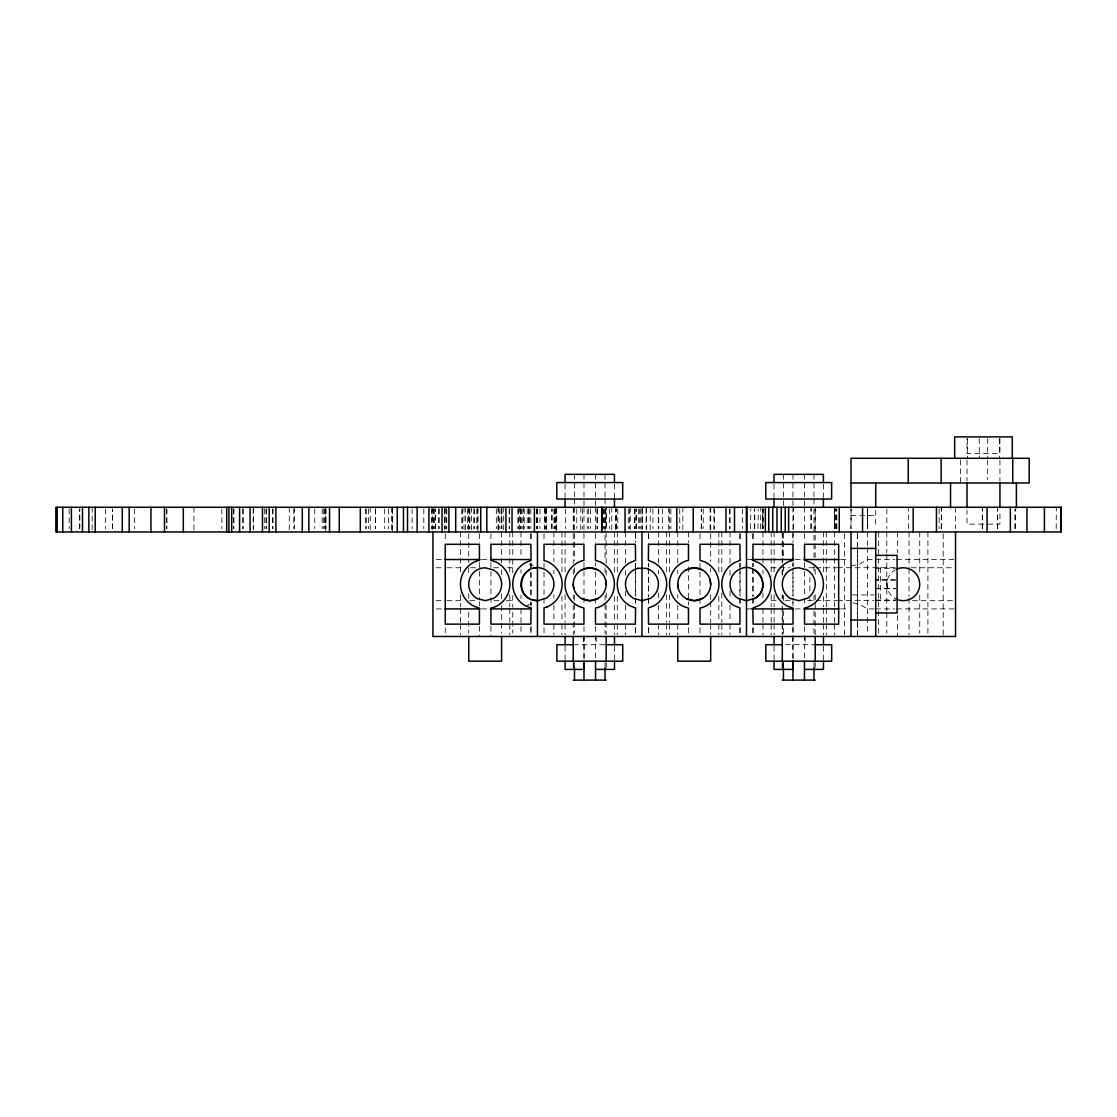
<?xml version="1.0" encoding="UTF-8"?>
<svg xmlns="http://www.w3.org/2000/svg" width="1117" height="1117" viewBox="0 0 1117 1117"><rect width="100%" height="100%" fill="white"/><g stroke="black" fill="none" stroke-linecap="round" stroke-linejoin="round"><path stroke-width="0.75" stroke-dasharray="5 3.75" d="M750.638 528.662L750.792 508.905M754.603 528.662L754.603 508.905M754.757 528.662L754.757 508.905M758.01 528.662L758.178 508.905M760.635 528.662L760.789 507.272M762.283 528.662L762.436 508.905M762.841 528.662L762.841 508.905M793.447 528.662L793.601 507.272M810.984 528.662L810.984 508.905M811.137 528.662L811.137 507.272M815.103 528.662L815.256 507.272M834.441 528.662L834.441 507.272M834.594 507.272L834.594 528.662L834.608 508.905M834.999 528.662L834.999 508.905M835.153 528.662L835.153 508.905M836.647 528.662L836.647 508.905M836.801 528.662L836.801 508.905M850.903 528.662L851.056 507.272M867.364 528.662L867.364 507.272M867.518 507.272L867.518 528.662L867.532 508.905M908.358 528.662L908.512 507.272M941.268 528.662L941.268 507.272M941.422 528.662L941.436 507.272M982.262 528.662L982.262 507.272M982.415 528.662L982.415 507.272M997.593 528.662L997.593 508.905M997.718 528.662L997.718 508.905M1015.018 528.662L1015.018 508.905M1015.199 528.662L1015.199 508.905M1056.179 528.662L1056.333 507.272M526.721 605.609L533.186 602.873M851.014 565.998L859.252 564.308L867.476 559.533L874.066 559.533M851.014 515.495L875.714 515.495M983.477 524.138L967.015 524.138L967.015 510.274M987.735 524.138L999.938 524.138L999.938 510.274M436.328 559.533L443.365 559.533M481.692 559.533L489.037 559.533M746.491 559.533L751.713 559.533M795.276 559.533L802.243 559.533M840.57 559.533L849.269 559.533M875.714 559.533L894.801 559.533M896.532 559.533L953.806 559.533M436.007 567.757L442.178 567.757M446.94 567.757L464.253 567.757M470.411 567.757L476.331 567.757M493.644 567.757L500.598 567.757M507.537 567.757L512.745 567.757M771.177 567.757L778.018 567.757M779.736 567.757L789.984 567.757M809.001 567.757L814.237 567.757M815.982 567.757L836.926 567.757M837.582 567.715L895.457 567.715M911.277 567.757L954.002 567.757M875.714 568.288L895.457 568.288M875.714 588.338L895.457 588.338M875.714 588.436L895.457 588.436M852.662 594.928L874.066 594.956M875.714 600.08L895.457 600.08M436.007 600.681L445.264 600.681M446.968 600.681L464.058 600.681M469.698 600.681L476.666 600.681M493.951 600.681L501.631 600.681M506.406 600.681L512.745 600.681M771.177 600.681L778.13 600.681M785.083 600.681L790.291 600.681M807.605 600.681L814.502 600.681M816.234 600.681L836.94 600.681M837.582 600.639L873.983 600.639M875.714 600.681L895.457 600.639M912.449 600.681L954.002 600.681M436.328 608.905L443.365 608.905M481.692 608.905L489.037 608.905M746.491 608.905L751.713 608.905M795.276 608.905L802.243 608.905M840.57 608.905L849.269 608.905M874.066 608.905L867.476 608.905L859.252 604.143L851.014 602.44M875.714 608.905L894.801 608.905M896.532 608.905L953.806 608.905M573.342 644.718L607.271 644.718M785.474 644.718L816.22 644.718M529.207 564.308L533.186 565.565M887.317 588.226L886.828 583.954A16.462 16.462 0 0 1 895.276 569.838M886.87 582.976L887.107 587.263A16.462 16.462 0 0 0 897.831 599.745M999.938 438.548L999.938 453.362L967.015 453.362L967.015 438.548M999.938 460.022L999.938 480.827M999.38 438.548L999.38 458.291M987.735 438.548L987.637 458.291M987.637 459.939L987.679 479.696M979.218 438.548L979.33 458.291M967.573 438.548L967.573 458.291M967.015 460.022L967.015 480.827M960.48 459.939L960.48 482.991M955.593 507.272L955.593 528.662M943.195 533.703L943.195 636.481M939.132 508.905L939.132 528.662M927.906 531.957L927.906 634.735M919.738 531.957L919.738 574.627M919.738 595.249L919.738 633.046M909.043 531.957L909.043 567.631M909.043 568.539L909.043 596.408M909.043 598.154L909.043 634.735M897.523 531.957L897.523 552.859M897.523 615.579L897.523 636.481M886.87 508.905L886.87 528.662M886.814 531.957L886.814 552.58M886.814 554.297L886.814 610.915M886.814 612.619L886.814 633.074M880.643 567.715L880.643 600.639M878.66 531.957L878.66 634.735M875.714 510.357L875.714 527.699M867.476 531.957L867.476 545.738M867.476 547.47L867.476 633.032M857.605 533.703L857.605 634.735M857.409 533.661L857.409 545.543M857.409 547.246L857.409 621.192M857.409 622.895L857.409 636.481M851.07 508.905L851.07 528.662M844.438 533.703L844.438 634.735M834.553 531.957L834.553 556.35M834.553 558.095L834.553 606.866M834.553 608.611L834.553 622.546M834.553 624.291L834.553 634.735M826.329 531.957L826.329 556.35M826.329 558.095L826.329 606.866M826.329 608.611L826.329 622.546M826.329 624.291L826.329 634.735M823.397 484.22L823.397 497.386M823.383 531.957L823.383 556.35M823.383 558.095L823.383 572.03M823.383 596.408L823.383 606.866M823.383 608.611L823.383 622.546M823.383 624.291L823.383 634.735M823.452 646.352L823.452 659.533M815.173 508.905L815.173 557.383M815.173 569.488L815.173 574.669M815.215 594.677L815.215 634.735M815.215 662.479L815.173 668.008M813.986 474.348L813.986 497.386M813.986 499.034L813.986 505.624M813.986 508.989L813.986 557.383M813.986 566.026L813.986 572.951M813.986 595.417L813.986 602.328M813.986 610.971L813.986 633.437M814.028 662.479L813.986 668.008M809.867 577.28L809.867 592.415M809.867 598.433L809.867 600.639M805.148 636.481L805.148 644.718M804.463 474.348L804.463 505.624M804.463 507.272L804.519 542.415M804.463 562.577L804.519 596.408M804.519 598.154L804.463 605.777M804.463 626.525L804.519 659.533M793 531.957L793 542.415M793 563.317L793 566.794M793 568.539L793 596.408M793 598.154L793 605.121M793 627.768L793 634.735M793 636.481L793 659.533M792.944 474.348L792.944 499.034M792.944 500.681L792.944 505.624M792.944 507.272L792.944 541.829M792.944 562.577L792.944 566.026M792.944 572.951L792.944 595.417M792.944 602.328L792.944 605.777M792.944 626.525L792.944 659.365M792.358 636.481L792.358 644.718M783.478 662.479L783.478 667.673M783.436 474.348L783.436 497.386M783.436 500.681L783.436 505.624M783.436 533.186L783.436 557.383M783.436 566.026L783.436 572.951M783.436 595.417L783.436 600.597M783.436 610.971L783.436 633.437M783.436 662.814L783.436 668.008M782.291 531.957L782.291 556.35M782.291 558.095L782.291 563.317M782.291 570.284L782.291 575.506M782.291 594.677L782.291 598.154M782.291 608.611L782.291 622.546M782.291 624.291L782.291 634.735M782.291 662.479L782.291 667.673M782.249 533.186L782.249 562.577M782.249 569.488L782.249 574.669M782.249 595.417L782.249 598.866M782.249 605.777L782.249 633.437M782.249 662.814L782.249 668.008M774.011 484.22L774.011 497.386M774.123 531.957L774.123 556.35M774.123 558.095L774.123 572.03M774.123 594.677L774.123 606.866M774.123 608.611L774.123 622.546M774.123 624.291L774.123 634.735M774.067 646.352L774.067 659.533M771.177 531.957L771.177 556.35M771.177 558.095L771.177 576.163M771.177 594.677L771.177 606.866M771.177 608.611L771.177 622.546M771.177 624.291L771.177 634.735M762.953 531.957L762.953 556.35M762.953 558.095L762.953 563.317M762.953 570.284L762.953 573.761M762.953 592.932L762.953 598.154M762.953 608.611L762.953 622.546M762.953 624.291L762.953 634.735M753.081 533.703L753.081 542.415M753.081 563.317L753.081 566.794M753.081 568.539L753.081 596.408M753.081 598.154L753.081 605.121M753.081 627.768L753.081 634.735M752.886 533.703L752.886 542.415M752.886 563.317L752.886 566.794M752.886 568.539L752.886 596.408M752.886 598.154L752.886 605.121M752.886 627.768L752.886 634.735M742.651 508.905L742.623 528.662M740.096 533.703L740.096 542.415M740.096 563.317L740.096 566.794M740.096 568.539L740.096 596.408M740.096 598.154L740.096 605.121M740.096 627.768L740.096 634.735M739.915 533.703L739.915 542.415M739.915 563.317L739.915 605.121M739.915 627.768L739.915 634.735M730.085 508.905L730.085 528.662M730.029 531.957L730.029 563.317M730.029 570.284L730.029 575.506M730.029 591.186L730.029 598.154M730.029 605.121L730.029 622.546M730.029 624.291L730.029 634.735M729.666 508.905L729.624 528.662M721.805 531.957L721.805 575.506M721.805 592.932L721.805 622.546M721.805 624.291L721.805 634.735M718.859 531.957L718.859 572.03M718.859 596.408L718.859 622.546M718.859 624.291L718.859 634.735M714.461 508.905L714.447 528.662M713.903 507.272L713.875 531.957M710.747 507.272L710.691 561.572M710.691 568.539L710.691 572.03M710.691 594.677L710.691 599.899M710.691 601.644L710.691 622.546M710.691 624.291L710.691 634.735M710.105 507.272L710.077 531.957M703.221 508.905L703.193 528.662M699.996 533.703L699.996 542.415M699.996 563.317L699.996 605.121M699.996 627.768L699.996 634.735M688.463 531.957L688.463 542.415M688.463 566.794L688.463 605.121M688.463 627.768L688.463 634.735M682.85 507.272L682.836 531.957M679.764 508.905L679.736 528.662M677.768 531.957L677.768 563.317M677.768 570.284L677.768 573.761M677.768 594.677L677.768 598.154M677.768 605.121L677.768 622.546M677.768 624.291L677.768 634.735M670.884 508.905L670.912 528.662M669.655 508.905L669.683 528.662M669.6 531.957L669.6 573.761M669.6 594.677L669.6 622.546M669.6 624.291L669.6 634.735M668.692 507.272L668.664 531.957M666.654 531.957L666.654 573.761M666.654 594.677L666.654 622.546M666.654 624.291L666.654 634.735M662.632 508.905L662.604 528.662M658.737 508.905L658.765 528.662M658.485 508.905L658.485 528.662M658.43 531.957L658.43 563.317M658.43 570.284L658.43 573.761M658.43 592.932L658.43 598.154M658.43 605.121L658.43 622.546M658.43 624.291L658.43 634.735M652.914 508.905L652.942 528.662M650.206 507.272L650.178 531.957M648.544 533.703L648.544 542.415M648.544 563.317L648.544 566.794M648.544 568.539L648.544 596.408M648.544 598.154L648.544 605.121M648.544 627.768L648.544 634.735M648.363 533.703L648.363 542.415M648.363 563.317L648.363 566.794M648.363 568.539L648.363 596.408M648.363 598.154L648.363 605.121M648.363 627.768L648.363 634.735M646.548 507.272L646.52 531.957M646.059 508.905L646.087 528.662M642.484 508.905L642.512 528.662M642.359 508.905L642.247 528.662M642.107 507.272L642.08 531.957M640.837 508.905L640.865 528.662M639.762 508.905L639.79 528.662M638.673 508.905L638.701 528.662M635.573 531.957L635.573 542.415M635.573 563.317L635.573 605.121M635.573 627.768L635.573 634.735M635.378 533.703L635.378 542.415M635.378 563.317L635.378 566.794M635.378 568.539L635.378 596.408M635.378 598.154L635.378 605.121M635.378 627.768L635.378 634.735M634.987 508.905L635.014 528.662M634.484 508.905L634.498 528.662M630.281 507.272L630.253 531.957M629.402 508.905L629.429 528.662M628.285 508.905L628.257 528.662M625.506 531.957L625.506 563.317M625.506 570.284L625.506 575.506M625.506 591.186L625.506 598.154M625.506 605.121L625.506 622.546M625.506 624.291L625.506 634.735M617.799 508.905L617.771 528.662M617.282 531.957L617.282 572.03M617.282 596.408L617.282 622.546M617.282 624.291L617.282 634.735M615.76 507.272L615.732 531.957M614.504 646.352L614.504 659.533M614.448 484.22L614.448 499.034M614.336 531.957L614.336 572.03M614.336 596.408L614.336 622.546M614.336 624.291L614.336 634.735M611.781 507.272L611.753 531.957M609.561 508.905L609.533 528.662M606.168 563.317L606.224 507.272L606.112 528.662M606.168 570.284L606.168 575.506M606.168 592.932L606.224 598.866M606.168 605.121L606.168 634.735M606.266 662.479L606.224 668.008M605.386 508.905L605.414 528.662M605.037 474.348L605.037 497.386M605.037 499.034L605.037 505.624M605.037 508.989L605.037 560.846M605.037 567.757L605.037 572.951M605.037 595.417L605.037 633.437M605.093 662.479L605.037 668.008M604.088 508.905L604.115 528.662M603.641 508.905L603.669 528.662M597.623 508.905L597.595 528.662M597.4 508.905L597.372 528.662M596.883 508.905L596.911 528.662M596.199 636.481L596.199 644.718M595.529 474.348L595.529 505.624M595.529 507.272L595.459 542.415M595.529 562.577L595.529 566.026M595.459 572.03L595.459 596.408M595.459 598.154L595.529 605.777M595.529 626.525L595.57 659.533M590.404 508.905L590.432 528.662M588.394 508.905L588.422 528.662M587.221 508.905L587.249 528.662M584.051 636.481L584.051 659.533M583.996 474.348L583.996 499.034M583.996 500.681L583.996 505.624M583.996 507.272L583.94 542.415M583.996 562.577L583.996 605.777M583.996 626.525L583.996 659.365M583.423 636.481L583.423 644.718M582.432 508.905L582.46 528.662M580.826 507.272L580.798 531.957M576.777 508.905L576.791 528.662M574.487 474.348L574.487 497.386M574.487 499.034L574.487 505.624M574.487 507.272L574.487 560.846M574.487 567.757L574.487 572.951M574.487 595.417L574.487 633.437M574.529 662.479L574.487 668.008M573.468 507.272L573.44 531.957M573.342 662.479L573.342 667.673M573.3 507.272L573.244 563.317M573.3 569.488L573.3 574.669M573.244 594.677L573.3 598.866M573.244 605.121L573.244 634.735M573.3 662.814L573.3 668.008M565.551 508.905L565.579 528.662M565.076 484.22L565.076 497.386M565.076 531.957L565.076 573.761M565.076 594.677L565.076 622.546M565.076 624.291L565.076 634.735M565.118 646.352L565.118 659.533M561.949 531.957L561.949 573.761M561.949 596.408L561.949 622.546M561.949 624.291L561.949 634.735M556.769 507.272L556.741 531.957M556.098 507.272L556.098 528.662M556.084 508.905L556.084 531.957M555.498 508.905L555.512 528.662M554.409 508.905L554.437 528.662M553.962 508.905L553.962 528.662M553.892 531.957L553.892 561.572M553.892 570.284L553.892 573.761M553.892 594.677L553.892 598.154M553.892 605.121L553.892 622.546M553.892 624.291L553.892 634.735M546.408 507.272L546.381 531.957M546.213 508.905L546.241 528.662M545.696 508.905L545.682 528.662M545.152 508.905L545.152 528.662M545.124 508.905L545.124 528.662M544.775 507.272L544.747 531.957M544.021 533.703L544.021 542.415M544.021 563.317L544.021 605.121M544.021 627.768L544.021 634.735M539.986 508.905L539.958 528.662M537.5 508.905L537.5 528.662M537.04 508.905L537.068 528.662M536.453 508.905L536.481 528.662M531.05 533.661L531.05 542.15M531.05 562.535L531.05 571.038M531.05 572.728L531.05 595.71M531.05 602.51L531.05 605.903M531.05 626.288L531.05 633.088M530.826 508.905L530.854 528.662M530.854 533.703L530.854 542.415M530.854 563.317L530.854 570.284M530.854 572.03L530.854 599.899M530.854 601.644L530.854 605.121M530.854 627.768L530.854 636.481M529.276 508.905L529.249 528.662M528.746 508.905L528.732 528.662M528.439 508.905L528.411 528.662M527.224 508.905L527.196 528.662M524.264 508.905L524.25 528.662M523.454 507.272L523.426 531.957M522.142 508.905L522.17 528.662M521.039 508.905L521.039 528.662M520.983 531.957L520.983 557.802M520.983 569.74L520.983 573.147M520.983 595.291L520.983 598.698M520.983 608.905L520.983 633.032M520.787 508.905L520.759 528.662M520.648 508.905L520.62 528.662M519.628 507.272L519.6 531.957M518.246 508.905L518.26 528.662M517.995 508.905L517.981 528.662M512.745 531.957L512.745 557.802M512.745 559.533L512.745 572.951M512.745 595.459L512.745 607.257M512.745 612.353L512.745 633.032M509.799 531.957L509.799 556.35M509.799 558.095L509.799 575.506M509.799 594.677L509.799 606.866M509.799 608.611L509.799 622.546M509.799 624.291L509.799 634.735M509.575 508.905L509.547 528.662M509.17 508.905L509.143 528.662M503.725 507.272L503.697 531.957M501.938 508.905L501.966 528.662M501.687 507.272L501.631 528.662M501.631 531.957L501.631 562.884M501.631 569.754L501.631 574.906M501.631 593.811L501.631 598.963M501.631 605.791L501.631 633.074M501.17 508.905L501.142 528.662M499.718 508.905L499.69 528.662M498.545 507.272L498.517 531.957M497.987 507.272L498.014 531.957M496.311 508.905L496.339 528.662M490.935 533.661L490.935 542.415M490.935 562.535L490.935 605.903M490.935 626.288L490.935 636.481M479.416 533.661L479.416 542.415M479.416 562.535L479.416 599.899M479.416 601.644L479.416 605.903M479.416 626.288L479.416 636.481M477.894 507.272L477.894 528.662M477.797 508.905L477.881 531.957M476.805 508.905L476.777 528.662M474.488 508.905L474.53 528.662M473.831 508.905L473.817 528.662M471.514 507.272L471.486 531.957M469.768 508.905L469.768 528.662M469.754 508.905L469.754 528.662M468.721 507.272L468.791 528.662M468.721 533.675L468.721 557.802M468.721 559.533L468.721 562.814M468.721 567.757L468.721 574.613M468.721 593.476L468.721 598.628M468.721 612.353L468.721 633.032M468.484 507.272L468.456 531.957M467.604 508.905L467.59 528.662M465.398 507.272L465.37 531.957M464.058 507.272L464.03 531.957M462.089 508.905L462.089 528.662M462.061 508.905L462.061 528.662M460.553 531.957L460.553 556.35M460.553 558.095L460.553 573.761M460.553 594.677L460.553 606.866M460.553 608.611L460.553 622.546M460.553 624.291L460.553 634.735M446.772 508.905L446.744 528.662M446.018 508.905L445.99 528.662M445.264 533.703L445.264 542.415M445.264 627.768L445.264 636.481M444.999 507.272L444.985 531.957M444.622 508.905L444.622 528.662M444.608 508.905L444.608 528.662M439.149 508.905L439.121 528.662M438.772 508.905L438.786 528.662M435.393 528.662L435.309 508.905L435.295 528.662M434.331 508.905L434.359 528.662M433.354 508.905L433.368 528.662M432.963 508.905L432.963 528.662M432.251 507.272L432.223 531.957M431.469 508.905L431.455 528.662M423.818 508.905L423.79 528.662M412.145 508.905L412.117 528.662M392.514 507.272L392.514 528.662M392.486 508.905L392.486 531.957M391.62 507.272L391.592 531.957M388.409 508.905L388.381 528.662M384.709 508.905L384.681 528.662M375.521 508.905L375.521 528.662M375.494 508.905L375.494 528.662M370.23 507.272L370.202 531.957M368.624 508.905L368.652 528.662M366.306 508.905L366.334 528.662M365.608 508.905L365.636 528.662M326.038 508.905L326.066 528.662M325.48 507.272L325.48 528.662M325.452 508.905L325.452 531.957M324.433 508.905L324.447 528.662M323.748 508.905L323.721 528.662M322.171 508.905L322.143 528.662M314.757 508.905L314.743 528.662M294.427 507.272L294.399 528.662M293.757 508.905L293.743 528.662M289.261 507.272L289.233 531.957M273.037 508.905L273.009 528.662M272.548 508.905L272.576 528.662M266.474 508.905L266.446 528.662M265.958 508.905L265.986 528.662M264.296 508.905L264.324 528.662M253.671 507.272L253.643 531.957M253.182 508.905L253.154 528.662M243.506 508.905L243.478 528.662M242.515 508.905L242.501 528.662M233.788 508.905L233.788 528.662M233.76 508.905L233.76 528.662M221.85 508.905L221.878 528.662M193.953 507.272L193.925 531.957M166.95 508.905L166.922 528.662M166.615 508.905L166.642 528.662M134.333 508.905L134.361 528.662M105.626 508.905L105.64 528.662M92.18 507.272L92.153 531.957M69.142 508.905L69.17 528.662M762.995 508.905L762.995 528.662L763.009 508.905M895.457 579.918L875.714 579.918L895.457 580.03M701.294 528.662L701.294 508.905L701.281 528.662M636.145 528.662L636.145 508.905L636.132 528.662M616.137 528.662L616.137 508.905L616.109 528.662M551.924 528.662L551.952 508.905L551.854 528.662M112.552 528.662L112.552 508.905L112.524 528.662M79.74 528.662L79.74 508.905L79.712 528.662"/><path stroke-width="1.5" d="M746.379 531.957L746.379 507.272M746.938 531.957L746.938 507.272M765.354 531.957L765.354 507.272M768.761 531.957L768.761 507.272M772.727 531.957L772.727 507.272M776.985 531.957L776.985 507.272M781.258 531.957L781.258 507.272M785.223 531.957L785.223 507.272M788.63 531.957L788.63 507.272M839.258 531.957L839.258 507.272M862.547 531.957L862.547 507.272M913.175 531.957L913.175 507.272M936.451 531.957L936.451 507.272M987.079 531.957L987.079 507.272M1010.368 531.957L1010.368 507.272M1026.956 531.957L1026.956 507.272M1044.409 531.957L1044.409 507.272M1060.996 531.957L1060.996 507.272M533.186 600.122L538.101 600.667L546.227 598.14A16.462 16.462 0 0 0 545.096 569.642C520.913 557.788 510.441 599.927 537.445 600.681M754.729 598.475C773.439 588.589 756.167 558.695 738.267 569.963A16.462 16.462 0 0 0 738.267 598.475L746.491 600.681L754.729 598.475A16.462 16.462 0 0 0 754.729 569.963M581.287 570.075L589.483 567.757L597.749 569.852M598.126 598.363L589.916 600.681L581.664 598.586M685.81 570.075L694.006 567.757L702.272 569.852M702.649 598.363L694.453 600.681L686.187 598.586M533.186 568.316L537.445 567.827M851.014 482.991L1029.204 482.991L1029.204 458.291L851.014 458.291L851.014 506.936M851.014 548.419L875.714 548.419M875.714 555.372L897.105 555.372L897.105 612.982L875.714 612.982M445.111 559.533L479.947 559.533M490.405 559.533L530.477 559.533M751.713 559.533L793.531 559.533M803.975 559.533L838.825 559.533M445.111 608.905L479.947 608.905M490.405 608.905L530.477 608.905M751.713 608.905L793.531 608.905M803.975 608.905L838.825 608.905M851.014 620.019L875.714 620.019M573.342 644.718L556.894 644.718L556.894 661.18L622.727 661.18L622.727 644.718L606.266 644.718M782.291 644.718L765.829 644.718L765.829 661.18L831.676 661.18L831.676 644.718L815.215 644.718M595.57 669.404L614.504 669.404L614.504 661.18M804.519 669.404L823.452 669.404L823.452 661.18M573.3 680.099L606.224 680.099M782.249 680.099L815.173 680.099M710.189 580.212L710.691 584.484A16.462 16.462 0 0 1 685.768 598.349A16.462 16.462 0 0 1 686.229 569.838A16.462 16.462 0 0 1 710.691 584.484M677.768 583.954L678.27 588.226M605.665 580.212L606.168 584.484A16.462 16.462 0 0 1 581.245 598.349A16.462 16.462 0 0 1 581.706 569.838A16.462 16.462 0 0 1 606.168 584.484M573.244 583.954L573.733 588.226M1016.4 483.061L1016.4 507.76M1012.742 458.291L1012.742 482.991M1012.281 458.291L1012.281 436.901L954.672 436.901L954.672 458.291M999.938 483.061L999.938 507.76M967.015 483.061L967.015 507.76M955.538 531.957L955.538 636.481L432.921 636.481L432.921 531.957M950.553 483.061L950.553 507.76M941.142 458.291L941.142 482.991M908.219 458.291L908.219 482.991M875.714 482.991L875.714 506.936M875.714 531.957L875.714 636.481M851.014 531.957L851.014 636.481M823.397 482.572L823.397 474.348L774.011 474.348L774.011 482.572M823.397 499.034L823.397 507.272M823.452 636.481L823.452 644.718M815.215 636.481L815.215 661.18M813.986 668.008L813.986 680.099M804.463 661.096L804.463 680.099M793 661.18L793 669.404L774.067 669.404L774.067 661.18M792.944 661.096L792.944 680.099M783.436 668.008L783.436 680.099M782.291 636.481L782.291 661.18M774.011 499.034L774.011 507.272M774.067 636.481L774.067 644.718M746.491 531.957L746.491 636.481M734.511 507.272L734.511 531.957M725.952 507.272L725.952 531.957M710.691 636.481L710.691 661.18L677.768 661.18L677.768 636.481M693.224 507.272L693.224 531.957M676.804 507.272L676.804 531.957M641.968 531.957L641.968 636.481M625.059 507.272L625.059 531.957M614.504 636.481L614.504 644.718M614.448 482.572L614.448 474.348L565.076 474.348L565.076 482.572M614.448 499.034L614.448 507.272M606.168 636.481L606.168 661.18M605.037 668.008L605.037 680.099M601.77 507.272L601.77 531.957M601.7 507.272L601.7 531.957M595.529 661.096L595.529 680.099M583.996 680.099L583.996 661.096L584.051 669.404L565.118 669.404L565.118 661.18M574.487 668.008L574.487 680.099M573.244 636.481L573.244 661.18M565.076 499.034L565.076 507.272M565.118 636.481L565.118 644.718M537.445 531.957L537.445 636.481M534.401 507.272L534.401 531.957M512.033 507.272L512.033 531.957M505.945 507.272L505.945 531.957M501.589 636.481L501.589 661.18L468.763 661.18L468.763 636.481M486.817 507.272L486.817 531.957M480.743 507.272L480.743 531.957M455.708 507.272L455.708 531.957M448.894 507.272L448.894 531.957M442.067 507.272L442.067 531.957M428.9 507.272L428.9 531.957M417.116 507.272L417.116 531.957M407.496 507.272L407.496 531.957M403.46 507.272L403.46 531.957M397.275 507.272L397.247 531.957M360.316 507.272L360.316 531.957M339.261 507.272L339.261 531.957M329.543 507.272L329.543 531.957M308.85 507.272L308.85 531.957M302.288 507.272L302.288 531.957M275.899 507.272L275.899 531.957M269.183 507.272L269.183 531.957M262.453 507.272L262.453 531.957M250.068 507.272L250.068 531.957M239.583 507.272L239.583 531.957M231.708 507.272L231.708 531.957M228.901 507.272L228.901 531.957M226.695 507.272L226.695 531.957M183.314 507.272L183.314 531.957M164.492 507.272L164.492 531.957M150.949 507.272L150.949 531.957M129.181 507.272L129.181 531.957M122.284 507.272L122.284 531.957M95.238 507.272L95.238 531.957M88.857 507.272L88.857 531.957M82.476 507.272L82.476 531.957M71.404 507.272L71.404 531.957M62.775 507.272L62.775 531.957M57.176 507.272L57.176 531.957M529.207 598.475A16.462 16.462 0 0 1 529.207 569.963M896.085 599.019A16.462 16.462 0 0 0 919.738 584.484L919.249 580.212A16.462 16.462 0 0 0 896.56 569.195M1061.15 507.272L1061.15 531.957L55.85 531.957L55.85 507.272L1061.15 507.272M531.05 608.067L530.854 624.138L490.935 624.138L490.935 608.025L493.267 607.55A24.686 24.686 0 0 0 495.962 562.005L490.935 560.343L490.935 544.3L530.854 544.3L531.05 560.371L525.102 562.842A24.686 24.686 0 0 0 525.102 605.609L531.05 608.067M635.573 608.067L635.378 624.138L595.459 624.138L595.459 608.025L597.79 607.55A24.686 24.686 0 0 0 600.485 562.005L595.459 560.343L595.459 544.3L635.378 544.3L635.573 560.371L629.625 562.842A24.686 24.686 0 0 0 629.625 605.609L635.573 608.067M648.544 544.3L648.363 560.371L654.311 562.842A24.686 24.686 0 0 1 654.311 605.609L648.363 608.067L648.544 624.138L688.463 624.138L688.463 608.095L683.45 606.433A24.686 24.686 0 0 1 686.145 560.888L688.463 560.413L688.463 544.3L648.544 544.3M753.081 544.3L752.886 560.371L758.834 562.842A24.686 24.686 0 0 1 758.834 605.609L752.886 608.067L753.081 624.138L793 624.138L793 608.095L787.974 606.433A24.686 24.686 0 0 1 790.668 560.888L793 560.413L793 544.3L753.081 544.3M480.701 568.371L476.764 570.075A16.462 16.462 0 0 0 477.141 598.586L485.392 600.681L493.602 598.363A16.462 16.462 0 0 0 493.225 569.852L484.96 567.757L480.701 568.371M794.285 568.371L790.333 570.075A16.462 16.462 0 0 0 790.71 598.586L798.976 600.681L807.172 598.363A16.462 16.462 0 0 0 806.795 569.852L798.543 567.757L794.285 568.371M637.709 568.316L633.73 569.963A16.462 16.462 0 0 0 633.73 598.475L641.968 600.681L650.192 598.475A16.462 16.462 0 0 0 650.192 569.963L646.226 568.316L637.709 568.316M740.096 560.371L734.148 562.842A24.686 24.686 0 0 0 734.148 605.609L739.915 607.983L739.915 624.138L699.996 624.138L699.996 608.025L702.314 607.55A24.686 24.686 0 0 0 705.009 562.005L699.996 560.343L699.996 544.3L739.915 544.3L740.096 560.371M547.135 606.922L544.021 607.802L544.021 624.138L583.94 624.138L583.94 608.095L578.927 606.433A24.686 24.686 0 0 1 581.622 560.888L583.94 560.413L583.94 544.3L544.021 544.3L544.021 560.636L546.646 561.306A24.686 24.686 0 0 1 547.135 606.922M479.416 560.413L477.085 560.888A24.686 24.686 0 0 0 474.404 606.433L479.416 608.095L479.416 624.138L445.264 624.138L445.264 544.3L479.416 544.3L479.416 560.413M806.837 607.55L804.519 608.025L804.519 624.138L838.672 624.138L838.672 544.3L804.519 544.3L804.519 560.343L809.532 562.005A24.686 24.686 0 0 1 806.837 607.55M622.686 482.572L556.838 482.572L556.838 499.034L622.686 499.034L622.686 482.572M831.634 482.572L765.787 482.572L765.787 499.034L831.634 499.034L831.634 482.572"/></g></svg>
